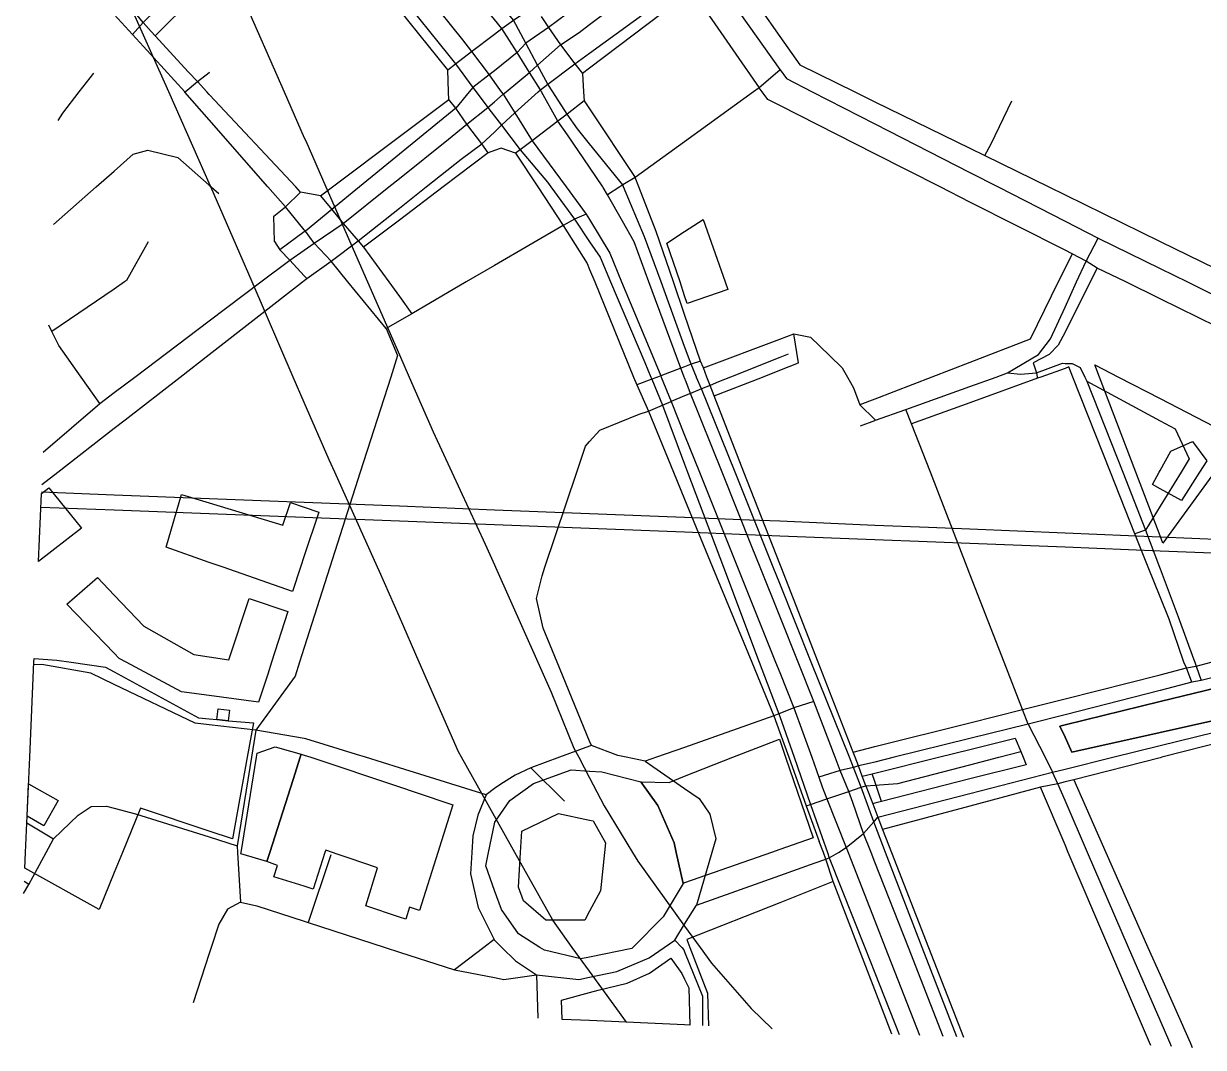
# Model space of a CAD drawing. Header units: millimetres. Extents: x 1 to 1052, y 2 to 1015.
# Drawn here: x 1.4 to 373.7, y 28.5 to 351.5 of the extents above; entities that cross this region are included whole.
import ezdxf

# ---------------------------------------------------------------- set-up
doc = ezdxf.new("R2010")
doc.units = ezdxf.units.MM

msp = doc.modelspace()

# ---------------------------------------------------------------- linework, layer by layer
at = {"layer": 'buildings'}
for points in [[(204.3704, 282.2627, 25.7272), (210, 285.9289, 26.1447), (215.855, 289.7419, 26.6204), (222.778, 270, 28.044), (223.6103, 267.6267, 28.1822), (210.8076, 263.1572, 27.2191), (210, 265.6626, 27.0527), (208.6023, 269.9986, 26.7474), (204.3704, 282.2627, 25.7272)], [(6.1062, 181.7646, 26.0881), (7.0657, 203.267, 24.649), (9.3496, 205.0667, 24.5633), (19.6533, 192.2698, 25.6967), (6.1062, 181.7646, 26.0881)], [(46.391, 186.2729, 26.8678), (51.2858, 202.8967, 25.6885), (60, 200.2748, 26.1433), (83.2704, 193.2733, 27.2662), (85.5982, 200.4035, 26.774), (90, 198.9321, 26.9975), (94.568, 197.4052, 27.2431), (90, 183.5354, 28.1838), (88.8356, 180, 28.4276), (86.3135, 172.342, 28.5638), (64.3675, 180, 27.8267), (60, 181.524, 27.601), (46.391, 186.2729, 26.8678)], [(15.1281, 168.3114, 26.4806), (24.7689, 176.7135, 26.7969), (30, 171.206, 27.0122), (39.3598, 161.3514, 27.4057), (55.1292, 152.3952, 28.0961), (60, 151.6935, 28.2905), (66.2191, 150.7976, 28.5006), (72.6356, 170.0733, 28.2572), (84.8097, 166.0255, 28.6858), (79.6555, 150, 28.9352), (78.447, 146.2427, 28.8801), (75.5927, 137.3694, 28.7423), (60, 139.4822, 28.2334), (51.2216, 140.6716, 27.8876), (33.7861, 150, 27.3294), (31.6109, 151.1638, 27.2366), (30, 152.8397, 27.1625), (15.1281, 168.3114, 26.4806)], [(62.4424, 131.9463, 28.2535), (62.8662, 135.3481, 28.2957), (66.4079, 134.9098, 28.4139), (65.9889, 131.5077, 28.3744), (62.4424, 131.9463, 28.2535)], [(78.1577, 87.0933, 29.1447), (79.0896, 90, 29.0683), (86.4646, 113.0047, 29.1337), (88.7013, 120, 29.1435), (89.0221, 121.0032, 29.1579), (90, 120.6762, 29.1938), (92.0217, 120, 29.2623), (120, 110.6427, 30.3483), (125.2971, 108.871, 30.5698), (136.8682, 104.9998, 31.0352), (132.1398, 90, 30.9985), (126.3592, 71.6627, 31.596), (123.1502, 72.7123, 31.4683), (122.0407, 68.9205, 31.608), (120, 69.6071, 31.5273), (109.3934, 73.1762, 30.9748), (113.0896, 85.0869, 30.5775), (104.124, 88.1877, 30.1151), (100.3862, 89.476, 29.9233), (98.8791, 90, 29.846), (96.7476, 90.7411, 29.7608), (96.5127, 90, 29.7608), (92.8421, 78.4192, 30.1351), (90, 79.3114, 29.9922), (80.4177, 82.3193, 29.435), (81.5454, 85.8767, 29.3398), (78.1577, 87.0933, 29.1447)]]:
    msp.add_polyline3d(points, dxfattribs=at)
at = {"layer": 'major_roads'}
for points in [[(161.0964, 336.1011, 18.581), (157.1724, 342.4166, 17.9215), (152.3532, 349.959, 17.1158), (150, 352.8689, 16.7573), (144.2331, 360, 16.0888), (120, 389.9657, 13.3987), (119.9723, 390, 13.3961), (98.7206, 416.279, 11.2889), (95.8772, 420, 10.9848), (93.9746, 422.4897, 10.8086), (90.7192, 426.964, 10.5035), (90, 427.9199, 10.4382), (85.2035, 434.2946, 10.189), (75.686, 445.3365, 9.8236), (71.2693, 450, 9.6987), (69.2719, 452.109, 9.7044)], [(103.2516, 392.6049, 12.6305), (105.3176, 390, 12.8361), (120, 371.4875, 14.2176), (129.1108, 360, 15.2389), (139.8571, 346.4505, 16.5022), (142.717, 342.7153, 16.8429), (148.3163, 335.325, 17.5114), (150, 332.9892, 17.7173), (152.1546, 330, 18.0573), (152.7084, 329.2317, 18.1517)], [(161.0964, 336.1011, 18.581), (163.5611, 338.3839, 18.6987), (170.8593, 344.7972, 19.0696), (176.6693, 348.7721, 19.4227), (180, 351.2937, 19.6159), (191.4998, 360, 20.6112), (197.5618, 364.5895, 21.0334), (201.1533, 367.308, 21.2722), (210, 372.4187, 21.941), (213.0791, 374.1975, 22.1642)], [(152.7084, 329.2317, 18.1517), (153.6466, 330, 18.1928), (161.0964, 336.1011, 18.581)], [(184.3348, 299.8108, 22.5455), (184.2064, 300, 22.5189), (180, 306.1977, 21.7349), (173.0511, 316.4362, 20.6411), (170.0372, 320.7858, 20.1566), (164.845, 330, 19.2099), (164.4944, 330.6222, 19.1488), (161.0964, 336.1011, 18.581)], [(135.5392, 315.0243, 17.9677), (141.2815, 319.834, 17.9858), (147.9017, 325.0625, 18.035), (150, 326.8825, 18.0432), (152.7084, 329.2317, 18.1517)], [(152.7084, 329.2317, 18.1517), (156.4173, 323.337, 18.8182), (161.8697, 314.5794, 19.7768), (172.6245, 300, 21.4377), (178.9577, 291.4145, 22.509)], [(7.6488, 216.3351, 23.3155), (25.4401, 231.6681, 21.5222), (30, 235.1031, 21.1518), (36.5005, 240, 20.8297), (60, 257.7024, 19.9753), (76.3248, 270, 19.2357), (85.4129, 276.8461, 18.9906), (90, 280.0628, 18.8818), (93.1446, 282.268, 18.7736), (102.239, 288.489, 18.4942), (116.6846, 300, 17.9692), (120, 302.6419, 17.9188), (135.5392, 315.0243, 17.9677)], [(190.3495, 289.2024, 23.8585), (185.6448, 297.5, 22.8382), (184.3348, 299.8108, 22.5455)], [(178.9577, 291.4145, 22.509), (180, 289.6714, 22.7038), (186.3411, 279.066, 24.0408), (190.1203, 270, 24.9589), (200.1283, 245.9917, 27.1476), (202.4665, 240.4012, 27.5765), (202.628, 240, 27.6057), (205.7501, 232.2451, 28.2268)], [(211.8937, 234.8126, 28.4316), (210.4725, 238.4836, 28.165), (210, 239.7194, 28.0731), (209.8927, 240, 28.0521), (208.8222, 242.8004, 27.8727), (198.7399, 270, 25.793), (194.027, 282.7143, 24.6225), (190.3495, 289.2024, 23.8585)], [(259.0369, 115.8362, 33.0778), (257.459, 120, 33.0297), (250.8012, 137.5688, 32.6928), (245.8276, 150, 32.404), (240, 164.5659, 31.9216), (233.825, 180, 31.3213), (231.3387, 186.2144, 31.0936), (221.8217, 210, 29.9431), (211.8937, 234.8126, 28.4316)], [(205.7501, 232.2451, 28.2268), (210, 221.6331, 28.9974), (214.6588, 210, 29.7303), (226.6733, 180, 31.3184), (238.6877, 150, 32.5008), (240, 146.7232, 32.5938), (244.455, 135.5991, 32.8736), (250.0813, 120, 33.218), (252.3453, 113.723, 33.2949), (253.4245, 110.7308, 33.3313), (254.8327, 106.849, 33.3779)], [(261.8414, 109.224, 33.1456), (259.0369, 115.8362, 33.0778)], [(291.6039, 31.9483, 33.5914), (280.5858, 60, 33.5221), (270, 86.9509, 33.4031), (268.8024, 90, 33.3667), (266.4754, 95.9243, 33.3044), (263.0463, 105.7505, 33.1876), (261.8414, 109.224, 33.1456)], [(254.8327, 106.849, 33.3779), (260.9891, 91.5049, 33.5426), (261.5754, 90, 33.5588), (270, 68.3756, 33.8186), (273.2631, 60, 33.8568), (284.061, 32.2839, 33.9297)]]:
    msp.add_polyline3d(points, dxfattribs=at)
at = {"layer": 'minor_roads'}
for points in [[(35.7883, 348.0568, 12.3638), (39.1526, 351.854, 12.3718), (47.3338, 360, 12.3864), (60, 372.6118, 12.3532), (75.8927, 388.4361, 12.0345)], [(35.7883, 348.0568, 12.3638), (30, 354.4529, 11.9055), (24.98, 360, 11.4371), (14.5725, 371.5004, 10.6957)], [(227.3962, 354.8387, 25.3746), (240, 337.0738, 27.9431), (240.0846, 336.9546, 27.959), (242.081, 334.1926, 28.3384), (250.2786, 330, 29.5645), (270, 319.9137, 32.173), (300, 304.5706, 35.2318), (308.9367, 300, 35.8916), (330, 289.2274, 37.0792), (340.4902, 283.8623, 37.3022), (360, 274.2427, 37.8601), (368.6047, 270, 37.8091), (390, 259.4507, 37.4442), (395.6044, 256.6874, 37.2101), (401.5076, 253.7515, 36.9495), (420, 244.1205, 36.032), (427.9117, 240, 35.57), (443.3432, 231.9631, 34.66), (450, 228.586, 34.2941), (459.7616, 223.6339, 34.1034)], [(115.8568, 255.2723, 22.1191), (103.7759, 270, 20.1819), (98.4213, 276.5277, 19.4494), (93.1446, 282.268, 18.7736), (90.3582, 286.0467, 18.3419), (90, 286.4782, 18.291), (84.0249, 293.6754, 17.3993), (78.496, 300, 16.6159), (60, 321.158, 14.7406), (52.3271, 329.9351, 13.8527), (52.2682, 330, 13.8461), (39.2386, 344.3347, 12.6497), (35.7883, 348.0568, 12.3638)], [(12.3154, 320.9185, 11.9914), (13.8325, 323.2942, 11.965), (19.0168, 330, 11.9531), (23.5693, 335.8886, 12.083)], [(52.3271, 329.9351, 13.8527), (52.4039, 330, 13.8531), (56.2983, 333.2927, 13.9088), (60, 336.0669, 13.9673), (60.2122, 336.2259, 13.9668)], [(10.8535, 288.1566, 14.1655), (24.3241, 300, 13.9192), (30, 304.9903, 14.0294), (36.0421, 310.3026, 14.0687), (40.6355, 311.6118, 14.2429), (50.1161, 309.2635, 14.8775), (60, 300.5737, 15.8926), (60.6525, 300, 15.9491), (63.0284, 297.9112, 16.2218)], [(279.7555, 229.7513, 32.4413), (300, 237.0255, 34.0137), (308.2784, 240, 34.6661), (311.9005, 241.3015, 34.9497), (321.6285, 247.0741, 35.7827), (325.4354, 252.0544, 36.1936), (330, 262.0276, 36.8119), (333.6489, 270, 37.1637), (336.6623, 276.5838, 37.2352), (340.4902, 283.8623, 37.3022)], [(40.7005, 282.6819, 16.3678), (33.8763, 270.4249, 17.0372), (33.2538, 270, 17.0383), (30, 267.7792, 17.124), (10.3414, 254.3618, 18.0725)], [(25.4401, 231.6681, 21.5222), (19.5663, 240, 20.2763), (12.5416, 249.9643, 18.7542), (10.3414, 254.3618, 18.0725), (9.4337, 256.3372, 17.7634)], [(115.8568, 255.2723, 22.1191), (119.4378, 246.8318, 23.1366), (117.2559, 240, 23.8252), (107.6743, 210, 26.6278), (98.0927, 180, 28.6904), (90, 154.6615, 29.1321), (88.5112, 150, 29.2102), (87.1013, 145.5856, 29.1542)], [(242.6441, 247.2, 30.046), (240, 246.1515, 29.8698), (224.488, 240, 28.9658), (220.6303, 238.4702, 28.7846), (217.9988, 237.3724, 28.6708), (215.3526, 236.266, 28.5628), (211.8937, 234.8126, 28.4316), (210, 234.0212, 28.3643), (205.7501, 232.2451, 28.2268)], [(311.9005, 241.3015, 34.9497), (315.9531, 240.8686, 35.2095), (320.9871, 241.3547, 35.5635), (329.2025, 244.3535, 36.2099), (330, 244.3228, 36.2628), (332.3001, 244.2342, 36.3446), (334.7407, 242.976, 36.3972), (336.2548, 240, 36.3671), (336.9398, 238.6535, 36.3401), (348.2156, 210, 35.6668), (355.4144, 191.7068, 35.2517), (359.7955, 180, 34.9674), (360, 179.4536, 34.9559), (365.6669, 164.3111, 34.4751)], [(180.5592, 123.7542, 32.7506), (180, 125.1137, 32.7221), (169.7629, 150, 32.1217), (165.3595, 160.7048, 31.5311), (163.2945, 170.0684, 31.0913), (165.0148, 177.2819, 30.8395), (165.9226, 180, 30.7478), (175.9421, 210, 28.551), (178.6772, 218.1892, 27.9425), (180, 219.6464, 27.8658), (183.2356, 223.2106, 27.7213), (195.6594, 228.3021, 27.943), (198.5753, 229.2469, 28.029), (202.9966, 231.0874, 28.1462), (205.7501, 232.2451, 28.2268)], [(265.4628, 224.6027, 31.5131), (270, 226.2954, 31.761), (270.2298, 226.3811, 31.7765), (279.7555, 229.7513, 32.4413)], [(318.3689, 130.4746, 32.3728), (316.5856, 135.0522, 32.4112), (310.7876, 150, 32.4417), (300, 177.8115, 32.4766), (299.1511, 180, 32.4762), (287.5146, 210, 32.5038), (281.6111, 225.2198, 32.4802), (279.7555, 229.7513, 32.4413)], [(365.6669, 164.3111, 34.4751), (370.5464, 151.1035, 34.0953)], [(370.5464, 151.1035, 34.0953), (370.9308, 150, 34.065), (371.3526, 148.7893, 34.0338), (373.0022, 144.239, 33.9193)], [(389.1555, 148.2864, 34.2676), (373.0022, 144.239, 33.9193), (370.0418, 143.6885, 33.8584), (360, 141.1206, 33.6235), (330, 133.449, 32.5516), (318.3689, 130.4746, 32.3728), (300, 125.9173, 32.2083), (276.1496, 120, 32.6092), (270, 118.4743, 32.7415), (268.1952, 118.0265, 32.797), (264.8877, 117.2617, 32.8977), (263.2442, 116.8358, 32.9488), (259.0369, 115.8362, 33.0778), (252.3453, 113.723, 33.2949)], [(250.8012, 137.5688, 32.6928), (244.455, 135.5991, 32.8736), (240, 133.818, 33.0195), (239.7015, 133.6987, 33.0257), (238.1019, 133.107, 33.0575), (210, 123.1472, 33.5333), (201.1202, 120, 33.3666), (197.5742, 118.7433, 33.2721), (191.4969, 120, 33.0967), (188.9321, 120.5304, 33.0169), (180.5592, 123.7542, 32.7506)], [(318.3689, 130.4746, 32.3728), (323.708, 120, 32.2344), (326.1001, 115.3071, 32.1651)], [(266.4754, 95.9243, 33.3044), (269.7045, 99.6125, 33.1423), (270, 99.9532, 33.1275), (270.9666, 101.0678, 33.0764), (300, 108.5663, 32.232), (326.1001, 115.3071, 32.1651), (330, 116.2702, 32.1731), (345.1031, 120, 32.5855), (360, 123.6789, 33.0491), (382.7583, 129.2992, 33.6442)], [(180.5592, 123.7542, 32.7506), (180, 123.5462, 32.7381), (170.4661, 120, 32.3548), (161.4865, 116.66, 31.965), (156.5171, 114.4141, 31.7559), (151.955, 111.5612, 31.571), (150, 110.1135, 31.4943), (147.3242, 108.132, 31.4022), (144.7765, 101.7405, 31.3421), (143.1847, 95.269, 31.324), (142.8726, 90, 31.3453), (142.4703, 83.2067, 31.5817), (144.8593, 72.6511, 32.0307), (149.8756, 62.4549, 32.5058), (150, 62.3319, 32.5127), (152.3587, 60, 32.6526), (156.6474, 55.7601, 32.9906), (163.2057, 51.346, 33.3677)], [(147.3242, 108.132, 31.4022), (120, 116.6661, 30.2731), (109.3256, 120, 29.8617), (106.4468, 120.8991, 29.7634)], [(363.5922, 28.7459, 31.332), (363.0496, 30, 31.3227), (360, 37.048, 31.3207), (350.069, 60, 31.5135), (337.0884, 90, 31.7964), (330, 106.3822, 31.9999), (327.7225, 111.6459, 32.1024), (326.1001, 115.3071, 32.1651)], [(206.8883, 62.297, 34.0768), (210, 67.3496, 34.1107), (213.7175, 73.3858, 34.0914), (240, 82.7237, 34.2547), (251.1405, 86.6817, 33.8988), (254.5454, 87.8723, 33.7872), (255.6313, 88.2575, 33.7512), (258.5062, 90, 33.6404), (260.9891, 91.5049, 33.5426), (266.4754, 95.9243, 33.3044)], [(98.3681, 89.1828, 29.8636), (91.2603, 67.891, 30.5366)], [(69.8202, 74.3055, 29.2605), (65.7277, 72.0299, 29.1491), (63.0073, 67.3379, 29.1825), (60.6142, 60, 29.3144), (60, 58.1169, 29.3713), (54.8996, 42.4783, 29.8221)], [(69.8202, 74.3055, 29.2605), (75.0211, 73.1763, 29.549), (90, 68.3012, 30.4719), (91.2603, 67.891, 30.5366), (115.4992, 60, 31.7921), (120, 58.5348, 32.0486), (137.333, 52.892, 32.7383)], [(149.8756, 62.4549, 32.5058), (146.6558, 60, 32.5214), (137.333, 52.892, 32.7383)], [(163.2057, 51.346, 33.3677), (176.637, 49.8968, 33.7184), (180, 50.6044, 33.7586), (188.5499, 52.4034, 33.8924), (198.8253, 56.7308, 33.9951), (203.561, 60, 34.013), (206.8883, 62.297, 34.0768)], [(206.8883, 62.297, 34.0768), (209.0624, 60, 34.1637), (209.7606, 59.2623, 34.2049), (210, 58.6602, 34.2294), (215.5902, 44.5998, 34.7004), (215.6511, 35.3272, 34.9581)], [(137.333, 52.892, 32.7383), (150, 50.4679, 33.1346), (152.9964, 49.8945, 33.2292), (163.2057, 51.346, 33.3677)], [(163.2057, 51.346, 33.3677), (163.6348, 37.6411, 34.062)]]:
    msp.add_polyline3d(points, dxfattribs=at)
at = {"layer": 'parks'}
for points in [[(339.3928, 243.8903, 36.5958), (346.9096, 240, 36.7732), (360, 233.225, 37.0175), (379.6803, 223.0393, 36.6777), (381.7442, 216.3209, 36.4479), (377.1505, 210, 36.2099), (360.8742, 187.6037, 35.2757), (360, 189.8944, 35.3609), (352.3268, 210, 35.8335), (340.8775, 240, 36.5433), (339.3928, 243.8903, 36.5958)], [(357.5871, 206.0875, 35.895), (359.7432, 210, 36.1343), (360, 210.4661, 36.1622), (363.3984, 216.6331, 36.4041), (370.2111, 219.6477, 36.5339), (374.7288, 213.577, 36.3286), (372.4562, 210, 36.1921), (366.7771, 201.0612, 35.8244), (360, 204.7678, 35.9408), (357.5871, 206.0875, 35.895)], [(1.7888, 85.0079, 25.6368), (2.0115, 90, 25.4795), (3.3502, 120, 25.3005), (4.6888, 150, 25.976), (4.7393, 151.1321, 25.9855), (11.9007, 150.6506, 26.3221), (16.4305, 150, 26.5372), (27.2884, 148.4406, 27.029), (30, 146.9583, 27.1338), (56.5731, 132.4324, 28.0254), (60, 132.1486, 28.1698), (62.4424, 131.9463, 28.2535), (65.9889, 131.5077, 28.3744), (73.9602, 130.8437, 28.6504), (71.9912, 120, 28.5153), (67.3155, 94.2501, 28.5408), (60, 96.6957, 28.2217), (38.2793, 103.957, 27.129), (32.5934, 90, 26.9094), (30, 83.6341, 26.965), (25.2467, 71.9664, 27.0956), (1.7888, 85.0079, 25.6368)], [(328.3974, 129.8037, 32.4525), (330, 130.199, 32.4759), (360, 137.5986, 33.5075), (374.3295, 141.133, 33.8462), (387.6141, 144.439, 34.1418), (390, 144.3159, 34.1739), (391.5864, 144.2341, 34.1501), (393.5208, 137.5028, 33.9595), (390, 134.6993, 33.9182), (389.9524, 134.6615, 33.9164), (377.8682, 131.8348, 33.63), (360, 127.8516, 33.1865), (332.1587, 121.6451, 32.3275), (330, 126.3276, 32.3858), (328.3974, 129.8037, 32.4525)], [(70.0049, 89.5785, 28.7026), (70.0725, 90, 28.6898), (74.8852, 120, 28.6241), (75.0963, 121.3159, 28.6391), (80.8494, 123.2557, 28.8617), (85.6617, 121.9756, 29.0353), (89.0221, 121.0032, 29.1579), (88.7013, 120, 29.1435), (86.4646, 113.0047, 29.1337), (79.0896, 90, 29.0683), (78.1577, 87.0933, 29.1447), (70.0049, 89.5785, 28.7026)], [(196.193, 112.2811, 33.255), (205.0878, 112.0903, 33.5305), (210, 114.0174, 33.666), (225.2501, 120, 33.5442), (239.8961, 125.7456, 33.2863), (240, 125.4409, 33.2958), (241.855, 120, 33.4279), (250.5189, 94.5884, 33.7539), (240, 90.8966, 34.1126), (237.4453, 90, 34.1098), (210, 80.3677, 33.9714), (209.5678, 80.216, 33.9578), (207.3537, 90, 33.7654), (206.6642, 93.047, 33.7166), (201.5544, 104.7894, 33.4605), (196.193, 112.2811, 33.255)], [(269.1692, 114.8147, 32.8391), (270, 115.0208, 32.8135), (290.0691, 120, 32.3817), (300, 122.4639, 32.2147), (314.2647, 126.003, 32.289), (316.0341, 121.7838, 32.2502), (316.7906, 120, 32.23), (317.7794, 117.6684, 32.2075), (300, 113.1581, 32.2269), (272.1172, 106.0848, 32.9457), (270, 112.3545, 32.869), (269.1692, 114.8147, 32.8391)], [(147.2231, 85.7333, 31.6349), (148.1155, 90, 31.5148), (150, 99.011, 31.5392), (150.099, 99.4844, 31.5412), (154.8399, 106.3482, 31.7083), (162.2812, 111.7832, 32.0063), (174.2097, 116.0368, 32.515), (180, 115.6441, 32.7639), (183.8572, 115.3825, 32.8778), (196.193, 112.2811, 33.255), (201.5544, 104.7894, 33.4605), (206.6642, 93.047, 33.7166), (207.3537, 90, 33.7654), (209.5678, 80.216, 33.9578), (203.2313, 69.6847, 33.8752), (193.6501, 60, 33.7414), (193.3481, 59.6947, 33.7443), (180, 56.9542, 33.4942), (177.227, 56.3849, 33.4513), (165.7483, 59.121, 33.0419), (164.3488, 60, 32.9627), (157.5472, 64.2719, 32.6547), (152.1759, 71.9697, 32.2527), (150, 78.0165, 31.9815), (147.2231, 85.7333, 31.6349)], [(2.5193, 101.3795, 25.41), (2.9772, 111.6417, 25.349), (12.3361, 106.3762, 25.8526), (7.8217, 98.3902, 25.6885), (2.5193, 101.3795, 25.41)], [(157.5402, 79.002, 32.199), (158.2239, 90, 31.8846), (158.6371, 96.6457, 31.8855), (170.1859, 102.234, 32.3374), (180, 100.1473, 32.7268), (181.0864, 99.9163, 32.7645), (185.0568, 93.0287, 32.9007), (184.738, 90, 32.8866), (183.4588, 77.8467, 33.0902), (180, 71.4509, 33.1136), (178.4641, 68.6108, 33.1317), (166.2405, 68.5575, 32.776), (159.1797, 74.6577, 32.3851), (157.5402, 79.002, 32.199)], [(211.6529, 35.505, 34.9296), (210, 35.5786, 34.9177), (180, 36.9131, 34.3285), (171.3776, 37.2967, 34.1896), (171.1883, 43.3262, 33.9088), (180, 45.7872, 33.9591), (182.7032, 46.5422, 33.9874), (191.8253, 48.7713, 34.1066), (198.8693, 51.9341, 34.1603), (205.6325, 56.6143, 34.1765), (209.0989, 51.8054, 34.412), (210, 49.9654, 34.4887), (211.3262, 47.2573, 34.583), (211.6529, 35.505, 34.9296)]]:
    msp.add_polyline3d(points, dxfattribs=at)
at = {"layer": 'paths'}
for points in [[(163.5611, 338.3839, 18.6987), (159.8441, 345.3818, 18.0267), (156.0432, 352.6357, 17.3298), (150.03, 360, 16.4158), (150, 360.0368, 16.4111), (125.5341, 390, 13.6755), (120, 396.7775, 13.0835), (110.5669, 408.3301, 12.1639), (106.4104, 417.3478, 11.5597), (104.1839, 420, 11.3374), (92.5857, 433.8158, 10.3193), (90, 436.974, 10.0983), (81.9114, 446.8534, 9.755), (79.1113, 450, 9.6613), (77.5204, 451.7878, 9.6603), (60, 472.4501, 9.7884), (53.5981, 480, 10.1026), (42.1898, 493.4541, 11.164)], [(19.3007, 477.4639, 11.9294), (30, 465.7893, 10.8134), (36.9325, 458.2249, 10.4064), (44.5268, 450, 10.0687), (51.1802, 442.794, 10.064), (55.5701, 438.0465, 10.098), (60, 432.9199, 10.1706), (69.1194, 422.3664, 10.4951), (71.1835, 420, 10.5796), (76.5671, 413.8281, 10.9028), (87.9751, 400.4672, 11.6895), (90, 398.0922, 11.8421), (93.9552, 393.4533, 12.2295), (96.7226, 390, 12.5077), (120, 360.9544, 14.6845), (120.7648, 360, 14.7698), (135.1635, 342.0333, 16.4564), (137.7231, 338.8442, 16.754), (143.1297, 331.4158, 17.4143), (144.1932, 330, 17.5416), (147.9017, 325.0625, 18.035)], [(42.9194, 347.694, 12.6878), (55.3016, 360, 12.6898), (60, 364.6694, 12.6778), (85.4875, 390, 12.1593), (89.3566, 393.8453, 12.0445)], [(135.5516, 327.6133, 17.2093), (135.4893, 330, 17.062), (135.3084, 336.9331, 16.7135), (120, 355.8928, 14.9296), (116.6838, 360, 14.6122), (92.4614, 390, 12.3449), (90, 393.0485, 12.0969), (89.3566, 393.8453, 12.0445)], [(145.9905, 313.5676, 18.607), (150, 317.3235, 18.5998), (152.2575, 319.4381, 18.6738), (156.4173, 323.337, 18.8182), (163.8045, 330, 19.1154), (164.4944, 330.6222, 19.1488), (166.8223, 332.4064, 19.277), (175.399, 338.8001, 19.7638), (180, 342.1517, 20.0326), (202.2041, 358.3261, 21.9828), (204.5073, 360, 22.1857), (205.6575, 360.8359, 22.2653), (210, 363.5221, 22.5927), (217.5811, 368.2115, 23.1702), (226.1518, 373.8298, 23.6988)], [(214.0004, 359.4173, 23.4001), (210, 358.7111, 22.9089), (207.4906, 358.2681, 22.6252), (180, 337.4832, 20.2453), (177.7466, 335.7794, 20.1171)], [(214.0004, 359.4173, 23.4001), (233.5411, 331.3019, 27.3577)], [(41.6967, 349.0086, 12.585), (39.1526, 351.854, 12.3718), (37.2332, 354.1475, 12.21)], [(135.3084, 336.9331, 16.7135), (137.7231, 338.8442, 16.754), (142.717, 342.7153, 16.8429), (150, 348.19, 16.9833), (152.3532, 349.959, 17.1158), (156.0432, 352.6357, 17.3298), (160.5441, 355.6222, 17.6065)], [(172.7422, 354.4802, 18.7954), (167.0222, 350.277, 18.4597), (159.8441, 345.3818, 18.0267)], [(164.6816, 353.7741, 18.0786), (167.0222, 350.277, 18.4597), (170.8593, 344.7972, 19.0696), (175.399, 338.8001, 19.7638)], [(233.8224, 356.2534, 26.1501), (240, 347.4846, 27.4104), (246.3304, 338.4988, 28.6022), (263.6686, 330, 31.2053), (270, 326.8965, 32.0402), (300, 312.1911, 34.9798), (304.7203, 309.8773, 35.2928), (324.8853, 300, 36.7994), (330, 297.4947, 37.0879), (360, 282.7999, 37.7418), (386.1315, 270, 37.5855), (390, 268.1051, 37.5197), (399.1077, 263.6439, 37.1654)], [(53.4436, 336.1966, 13.6409), (42.9194, 347.694, 12.6878), (41.6967, 349.0086, 12.585)], [(159.8441, 345.3818, 18.0267), (157.1724, 342.4166, 17.9215), (150, 336.6732, 17.5394), (148.3163, 335.325, 17.5114), (143.1297, 331.4158, 17.4143), (141.9765, 330, 17.4195), (137.7818, 324.8502, 17.4972), (120, 310.3001, 17.44), (107.4122, 300, 17.6484), (98.6569, 292.8359, 17.9896), (90.3582, 286.0467, 18.3419)], [(175.399, 338.8001, 19.7638), (177.7466, 335.7794, 20.1171), (178.1327, 330, 20.4168), (178.3221, 327.1645, 20.5724), (180, 324.6465, 20.8447), (194.4207, 303.0063, 23.5593)], [(60.1191, 329.0635, 14.3021), (60, 329.1952, 14.2908), (59.273, 330, 14.2082), (56.2983, 333.2927, 13.9088), (53.4436, 336.1966, 13.6409)], [(212.0416, 244.0214, 28.0366), (210, 249.6151, 27.6818), (202.5599, 270, 26.1627), (197.3562, 284.2576, 24.8873), (190.7067, 300, 23.2684), (190.4517, 300.6037, 23.211), (180, 313.625, 21.3765), (176.2059, 318.3518, 20.8185), (172.9078, 322.9664, 20.2982), (168.3736, 330, 19.5304), (166.8223, 332.4064, 19.277), (163.5611, 338.3839, 18.6987)], [(240.0846, 336.9546, 27.959), (240, 336.8815, 27.9529), (233.5411, 331.3019, 27.3577), (231.7411, 330, 27.1768), (210, 314.2748, 24.8809), (194.4207, 303.0063, 23.5593), (190.4517, 300.6037, 23.211), (189.5167, 300, 23.1312), (185.6448, 297.5, 22.8382)], [(332.2103, 278.8756, 37.122), (330, 279.9973, 37.0696), (300, 295.222, 35.324), (290.585, 300, 34.4944), (270, 310.4466, 32.3531), (240, 325.6713, 28.4277), (236.2114, 327.5939, 27.86), (234.4787, 330, 27.5507), (233.5411, 331.3019, 27.3577)], [(95.0731, 297.1455, 17.4806), (90, 298.1183, 17.2191), (88.849, 298.339, 17.1555), (87.2959, 300, 16.9448), (60.1191, 329.0635, 14.3021)], [(95.0731, 297.1455, 17.4806), (98.8656, 300, 17.3526), (120, 315.9077, 17.0894), (135.5516, 327.6133, 17.2093)], [(145.9905, 313.5676, 18.607), (141.2815, 319.834, 17.9858), (137.7818, 324.8502, 17.4972), (135.5516, 327.6133, 17.2093)], [(147.9017, 325.0625, 18.035), (150, 322.3531, 18.3069), (152.2575, 319.4381, 18.6738), (158.0896, 311.701, 19.6127), (166.6858, 301.5042, 20.8783), (167.777, 300, 21.0458), (175.1991, 289.7689, 22.3231), (180, 282.7169, 23.1549), (183.3622, 277.7782, 23.8167), (186.6485, 270, 24.623), (197.3961, 244.562, 27.0377), (199.3252, 240, 27.4027), (199.6115, 239.3228, 27.462), (202.9966, 231.0874, 28.1462), (210, 212.5053, 29.4638), (210.9442, 210, 29.6199), (222.2509, 180, 31.3166), (233.5577, 150, 32.5599), (239.7015, 133.6987, 33.0257), (240, 132.8474, 33.0515), (244.5051, 120, 33.3603), (249.723, 105.1197, 33.5479), (255.0207, 90, 33.733), (255.6313, 88.2575, 33.7512), (266.8155, 60, 34.073), (270, 51.9542, 34.1705), (277.6729, 32.5681, 34.2161)], [(178.3221, 327.1645, 20.5724), (172.9078, 322.9664, 20.2982), (170.0372, 320.7858, 20.1566), (161.8697, 314.5794, 19.7768), (158.0896, 311.701, 19.6127), (156.6811, 310.6236, 19.5537)], [(306.6759, 313.5571, 35.2521), (313.2084, 327.1151, 34.9906)], [(98.4213, 276.5277, 19.4494), (107.015, 282.9766, 19.1299), (120, 293.2992, 18.6508), (128.429, 300, 18.5123), (139.4661, 308.7741, 18.5491), (145.9905, 313.5676, 18.607)], [(156.6811, 310.6236, 19.5537), (152.1001, 312.2672, 19.0726), (150, 311.5063, 18.9386), (148.0341, 310.7941, 18.8771), (145.9905, 313.5676, 18.607)], [(304.7203, 309.8773, 35.2928), (306.6759, 313.5571, 35.2521)], [(148.0341, 310.7941, 18.8771), (133.792, 300, 18.7849), (120, 289.547, 18.9682), (108.7267, 281.003, 19.3544)], [(156.6811, 310.6236, 19.5537), (163.6649, 300, 20.7134), (171.6571, 287.8425, 22.1764), (179.229, 275.8688, 23.5419), (180, 273.9791, 23.7216), (181.6233, 270, 24.1367), (193.8623, 240, 27.0671), (194.8722, 237.5246, 27.2931), (198.5753, 229.2469, 28.029)], [(201.0506, 285.9622, 25.1889), (195.5901, 300, 23.8314), (194.4207, 303.0063, 23.5593)], [(80.3994, 290.7341, 17.5269), (84.0249, 293.6754, 17.3993), (88.849, 298.339, 17.1555)], [(95.0731, 297.1455, 17.4806), (98.6569, 292.8359, 17.9896), (102.239, 288.489, 18.4942), (107.015, 282.9766, 19.1299), (108.7267, 281.003, 19.3544)], [(80.6115, 282.7522, 18.2589), (80.3994, 290.7341, 17.5269)], [(178.9577, 291.4145, 22.509), (175.1991, 289.7689, 22.3231), (171.6571, 287.8425, 22.1764), (150, 275.2043, 21.4252), (141.0819, 270, 21.4544), (123.9246, 259.9876, 21.8525), (120, 257.6939, 21.9655), (115.8568, 255.2723, 22.1191)], [(90.3582, 286.0467, 18.3419), (90, 285.7858, 18.3548), (82.316, 280.1901, 18.56)], [(217.9988, 237.3724, 28.6708), (217.0235, 240, 28.4985), (215.9317, 242.9415, 28.3312), (215.0275, 245.038, 28.1999), (210, 259.7583, 27.2841), (206.5022, 270, 26.5442), (201.0506, 285.9622, 25.1889)], [(80.6115, 282.7522, 18.2589), (82.316, 280.1901, 18.56)], [(82.316, 280.1901, 18.56), (85.4175, 276.8541, 18.9901), (90, 271.9882, 19.6253), (90.8464, 271.0895, 19.7313)], [(108.7267, 281.003, 19.3544), (116.6838, 270, 20.5319), (120, 265.4144, 21.1226), (123.9246, 259.9876, 21.8525)], [(7.1908, 206.0716, 24.4596), (12.2337, 210, 24.2588), (30, 223.8401, 22.6527), (33.4701, 226.5432, 22.4359), (50.8026, 240, 21.5566), (60, 247.1407, 21.1976), (89.4431, 270, 19.7851), (90, 270.4323, 19.7686), (90.8464, 271.0895, 19.7313), (98.4213, 276.5277, 19.4494)], [(332.2103, 278.8756, 37.122), (330, 274.3737, 37.0637), (327.8527, 270, 36.9127), (318.9858, 251.9398, 35.7536), (300, 244.6235, 34.2481), (288.0019, 240, 33.2248), (270, 233.0629, 31.8289), (265.2862, 231.2464, 31.5413)], [(340.1925, 274.3891, 37.3336), (336.6623, 276.5838, 37.2352), (332.2103, 278.8756, 37.122)], [(340.1925, 274.3891, 37.3336), (337.9773, 270, 37.2877), (330, 254.1938, 36.5689), (327.8887, 250.0104, 36.2964), (325.0207, 247.138, 36.0138), (319.9491, 244.5226, 35.5909)], [(439.8967, 221.8823, 34.5806), (432.1917, 224.4497, 34.9669), (427.8624, 229.0725, 35.2759), (421.1598, 234.6421, 35.7334), (420, 235.2139, 35.8034), (410.291, 240, 36.3757), (391.7315, 249.1491, 37.2842), (390, 249.9971, 37.3618), (360, 264.6888, 37.8043), (349.1548, 270, 37.608), (340.1925, 274.3891, 37.3336)], [(215.9317, 242.9415, 28.3312), (240, 251.9734, 29.8062), (244.4055, 253.6266, 30.1227), (249.7157, 252.5955, 30.5295), (255.7445, 246.8032, 30.9751)], [(219.3016, 234.0432, 28.8848), (234.5347, 240, 29.5948), (240, 242.1372, 29.9137), (245.9497, 244.4638, 30.2978), (244.4055, 253.6266, 30.1227)], [(255.7445, 246.8032, 30.9751), (259.6569, 242.8998, 31.2347)], [(215.0275, 245.038, 28.1999), (212.0416, 244.0214, 28.0366), (210, 243.2471, 27.9314), (208.8222, 242.8004, 27.8727), (202.4665, 240.4012, 27.5765), (201.4043, 240, 27.5305), (199.6115, 239.3228, 27.462), (194.8722, 237.5246, 27.2931)], [(263.2442, 116.8358, 32.9488), (261.9754, 120, 32.9145), (249.9453, 150, 32.3462), (240, 174.8013, 31.5252), (237.9153, 180, 31.323), (225.8853, 210, 30.0639), (215.3526, 236.266, 28.5628), (213.7772, 239.9065, 28.2996), (213.7378, 240, 28.2927), (212.0416, 244.0214, 28.0366)], [(259.6569, 242.8998, 31.2347), (261.3314, 240, 31.3317), (263.2687, 236.645, 31.4459)], [(331.2125, 243.1798, 36.2723), (330, 242.7456, 36.2139), (322.3339, 240, 35.6125), (321.3018, 239.6303, 35.5291), (300, 231.8963, 33.8497), (281.6111, 225.2198, 32.4802)], [(319.9491, 244.5226, 35.5909), (320.9898, 241.3552, 35.5637), (321.2349, 240, 35.5385), (321.3018, 239.6303, 35.5291)], [(362.8275, 163.6013, 34.4236), (360, 170.6253, 34.6442), (356.2263, 180, 34.8304), (351.9827, 190.5418, 35.0723), (344.3048, 210, 35.5082), (332.4672, 240, 36.2227), (331.2125, 243.1798, 36.2723)], [(336.9398, 238.6535, 36.3401), (360, 226.2273, 36.7545), (364.7709, 223.6564, 36.668), (369.1868, 214.2257, 36.3336), (366.6024, 210, 36.1698), (360, 199.2046, 35.7239), (355.4144, 191.7068, 35.2517), (351.9827, 190.5418, 35.0723)], [(267.201, 111.033, 32.9689), (266.0555, 114.0375, 32.9354), (264.8877, 117.2617, 32.8977), (263.835, 120, 32.867), (263.1966, 121.6606, 32.8433), (252.1276, 150, 32.3156), (240.4101, 180, 31.3279), (240, 181.0499, 31.2945), (228.6925, 210, 30.1473), (219.3016, 234.0432, 28.8848), (217.9988, 237.3724, 28.6708)], [(263.2687, 236.645, 31.4459), (265.2862, 231.2464, 31.5413)], [(265.2862, 231.2464, 31.5413), (270, 226.6072, 31.7641), (270.2298, 226.3811, 31.7765)], [(198.5753, 229.2469, 28.029), (206.4884, 210, 29.4814), (210, 201.4588, 30.0815), (218.8225, 180, 31.3152), (231.1566, 150, 32.5875), (238.1019, 133.107, 33.0575)], [(367.4074, 150.3178, 34.0275), (362.8275, 163.6013, 34.4236)], [(263.1966, 121.6606, 32.8433), (270, 123.3671, 32.6373), (300, 130.892, 32.1991), (316.5856, 135.0522, 32.4112), (330, 138.4578, 32.6683), (360, 146.0742, 33.7866), (368.3182, 148.186, 33.9728), (371.3526, 148.7893, 34.0338), (376.1653, 150, 34.1364), (390, 153.4803, 34.4178), (395.9746, 154.9832, 34.3456)], [(90.526, 125.8243, 29.2229), (90, 125.9169, 29.205), (74.7292, 128.6037, 28.6652), (60, 130.2401, 28.1533), (55.6139, 130.7274, 27.9674), (30, 143.0244, 27.0667), (22.6266, 146.5643, 26.7715), (7.1938, 149.2624, 26.0811), (4.6543, 149.2279, 25.9588)], [(370.0418, 143.6885, 33.8584), (368.3182, 148.186, 33.9728), (367.5432, 150, 34.0188), (367.4074, 150.3178, 34.0275)], [(87.1013, 145.5856, 29.1542), (74.7292, 128.6037, 28.6652), (73.3438, 120, 28.5661), (68.8526, 92.1067, 28.6216), (68.9671, 90, 28.6434), (69.8202, 74.3055, 29.2605)], [(332.1587, 121.6451, 32.3275), (360, 127.8516, 33.1865), (377.8682, 131.8348, 33.63), (389.9524, 134.6615, 33.9164), (390, 134.6993, 33.9182), (393.5208, 137.5028, 33.9595), (391.5864, 144.2341, 34.1501), (390, 144.3159, 34.1739), (387.6141, 144.439, 34.1418), (374.3295, 141.133, 33.8462), (360, 137.5986, 33.5075), (330, 130.199, 32.4759), (328.3974, 129.8037, 32.4525), (330, 126.3276, 32.3858), (332.1587, 121.6451, 32.3275)], [(238.1019, 133.107, 33.0575), (240, 127.8433, 33.2165), (242.8283, 120, 33.403), (248.361, 104.657, 33.5934), (252.4794, 93.4823, 33.7259)], [(406.5194, 131.6995, 33.7421), (390, 127.4827, 33.7264), (383.9163, 125.9297, 33.5711), (381.2801, 125.262, 33.5028), (360.5883, 120, 32.9397), (360, 119.8504, 32.9236), (332.7391, 112.9179, 32.1701)], [(106.4468, 120.8991, 29.7634), (90.526, 125.8243, 29.2229)], [(266.0555, 114.0375, 32.9354), (269.1692, 114.8147, 32.8391), (270, 115.0208, 32.8135), (290.0691, 120, 32.3817), (300, 122.4639, 32.2147), (314.2647, 126.003, 32.289), (316.0341, 121.7838, 32.2502), (316.7906, 120, 32.23), (317.7794, 117.6684, 32.2075), (300, 113.1581, 32.2269), (272.1172, 106.0848, 32.9457), (270, 105.5271, 33.0113), (269.3252, 105.3493, 33.0326)], [(267.201, 111.033, 32.9689), (270, 111.2259, 32.8926), (277.2522, 111.7255, 32.7241), (300, 117.6253, 32.222), (309.1564, 120, 32.2252), (316.0341, 121.7838, 32.2502)], [(161.4865, 116.66, 31.965), (172.0596, 106.1414, 32.4154)], [(197.5742, 118.7433, 33.2721), (210, 110.1927, 33.6982), (214.6239, 107.0109, 33.7303), (217.9618, 102.1048, 33.7931), (219.8712, 94.281, 33.9001), (218.6105, 90, 33.944), (213.7175, 73.3858, 34.0914)], [(295.8419, 31.7598, 33.4014), (284.9636, 60, 33.322), (273.4073, 90, 33.212), (270, 98.8454, 33.1506), (269.7045, 99.6125, 33.1423), (265.713, 110.5292, 33.0179), (263.2442, 116.8358, 32.9488)], [(332.7391, 112.9179, 32.1701), (330, 112.2233, 32.1022), (327.7225, 111.6459, 32.1024), (322.2352, 110.5257, 32.1132)], [(332.7391, 112.9179, 32.1701), (342.8842, 90, 31.8646), (356.1642, 60, 31.4893), (360, 51.3349, 31.4162), (369.4443, 30, 31.4254), (370.1282, 28.4551, 31.4337)], [(248.361, 104.657, 33.5934), (249.723, 105.1197, 33.5479), (254.8327, 106.849, 33.3779), (261.8414, 109.224, 33.1456), (265.713, 110.5292, 33.0179), (267.201, 111.033, 32.9689)], [(267.201, 111.033, 32.9689), (269.3252, 105.3493, 33.0326), (270, 103.5891, 33.0517), (270.9666, 101.0678, 33.0764), (272.4046, 97.2117, 33.1093), (275.2214, 90, 33.1466), (286.9392, 60, 33.2317), (298.0073, 31.6635, 33.3043)], [(322.2352, 110.5257, 32.1132), (300, 104.5848, 32.2365), (272.4046, 97.2117, 33.1093)], [(357.1252, 29.0336, 31.3284), (356.7115, 30, 31.3331), (343.8673, 60, 31.5381), (331.0231, 90, 31.725), (330, 92.3895, 31.7548), (322.2352, 110.5257, 32.1132)], [(2.4283, 99.3398, 25.4223), (10.9029, 94.2619, 25.8641), (18.6754, 101.766, 26.19), (22.7481, 104.4536, 26.3746), (27.6014, 104.6297, 26.6114), (30, 103.987, 26.7311), (36.7251, 102.1851, 27.0619), (60, 94.8837, 28.2339), (68.8526, 92.1067, 28.6216)], [(1.4341, 77.06, 25.8881), (3.1268, 79.8322, 25.8707), (8.6062, 90, 25.7861), (10.9029, 94.2619, 25.8641)], [(256.832, 80.811, 33.8681), (254.5445, 87.8666, 33.7873), (253.76, 90, 33.7665), (252.4794, 93.4823, 33.7259)], [(3.1268, 79.8322, 25.8707), (1.6006, 80.7906, 25.7701)], [(256.832, 80.811, 33.8681), (240, 74.1163, 34.3996), (210.6811, 62.4551, 34.173)], [(275.3562, 32.6711, 34.32), (270, 46.5906, 34.2803), (264.8401, 60, 34.1145), (256.832, 80.811, 33.8681)], [(210.6811, 62.4551, 34.173), (211.6286, 60, 34.2137), (217.1778, 45.6226, 34.6872), (217.5679, 35.2419, 34.9716)]]:
    msp.add_polyline3d(points, dxfattribs=at)
at = {"layer": 'railways'}
for points in [[(191.6245, 36.396, 34.5606), (180, 52.4752, 33.6807), (174.5599, 60, 33.2267), (168.3744, 68.5559, 32.8383), (156.3938, 90, 31.8158), (150, 101.4444, 31.5294), (139.6332, 120, 31.0318), (138.6646, 121.7337, 30.993), (126.2698, 150, 30.515), (120, 164.2984, 29.8178), (113.7053, 178.6536, 29.1832), (113.0986, 180, 29.1247), (99.5802, 210, 26.4066), (97.8545, 213.8297, 25.9707), (90, 231.9441, 23.9227), (86.5069, 240, 22.9809), (73.4988, 270, 19.1173), (60.4907, 300, 15.943), (60, 301.1317, 15.8614), (56.8598, 308.3738, 15.2878), (47.2429, 330, 13.5864), (33.9024, 360, 11.875)], [(70.4653, 360, 13.1553), (83.6323, 330, 15.0311), (90, 315.4917, 16.1147), (90.434, 314.5029, 16.1887), (96.7881, 300, 17.2807), (109.932, 270, 20.3489), (120, 247.0206, 23.1309), (123.076, 240, 23.9778), (130.6413, 222.7327, 25.978), (136.5403, 210, 27.497), (147.0845, 187.2406, 29.6989), (150, 180.7067, 30.3374), (150.3154, 180, 30.4025), (163.7017, 150, 31.9165), (167.9174, 140.5523, 32.117), (175.0723, 122.8585, 32.5331), (176.5837, 120, 32.624), (180, 113.5386, 32.7588), (184.6526, 104.7389, 32.8938), (193.4924, 90, 33.2268), (195.1752, 87.1942, 33.3381), (210, 66.7498, 34.1172), (214.8945, 60, 34.2625), (218.4902, 55.0413, 34.4485), (230.9867, 40.7547, 34.9275), (237.6621, 34.348, 35.1054)], [(7.0879, 203.7654, 24.6154), (30, 202.8646, 25.0781), (60, 201.685, 26.0336), (90, 200.5055, 26.8763), (120, 199.326, 27.8043), (150, 198.1464, 28.9043), (180, 196.9669, 29.6956), (210, 195.7873, 30.4066), (230.4787, 194.9822, 30.7608), (240, 194.5785, 30.9154), (270, 193.3064, 31.61), (286.9266, 192.5887, 32.2666), (300, 192.0509, 32.7618), (330, 190.8166, 34.2219), (360, 189.5824, 35.3488), (390, 188.3481, 35.4402)], [(390, 183.8746, 35.271), (360, 185.0785, 35.1732), (330, 186.2824, 34.055), (300, 187.4863, 32.6631), (286.5086, 188.0276, 32.1977), (270, 188.6678, 31.6135), (240, 189.8312, 31.0484), (229.8704, 190.224, 30.9321), (210, 190.9947, 30.6813), (180, 192.1583, 30.0821), (150, 193.3219, 29.3007), (120, 194.4855, 28.185), (90, 195.6491, 27.2505), (60, 196.8127, 26.4124), (30, 197.9763, 25.4762), (6.8696, 198.8734, 24.945)]]:
    msp.add_polyline3d(points, dxfattribs=at)

doc.saveas('drawing.dxf')
